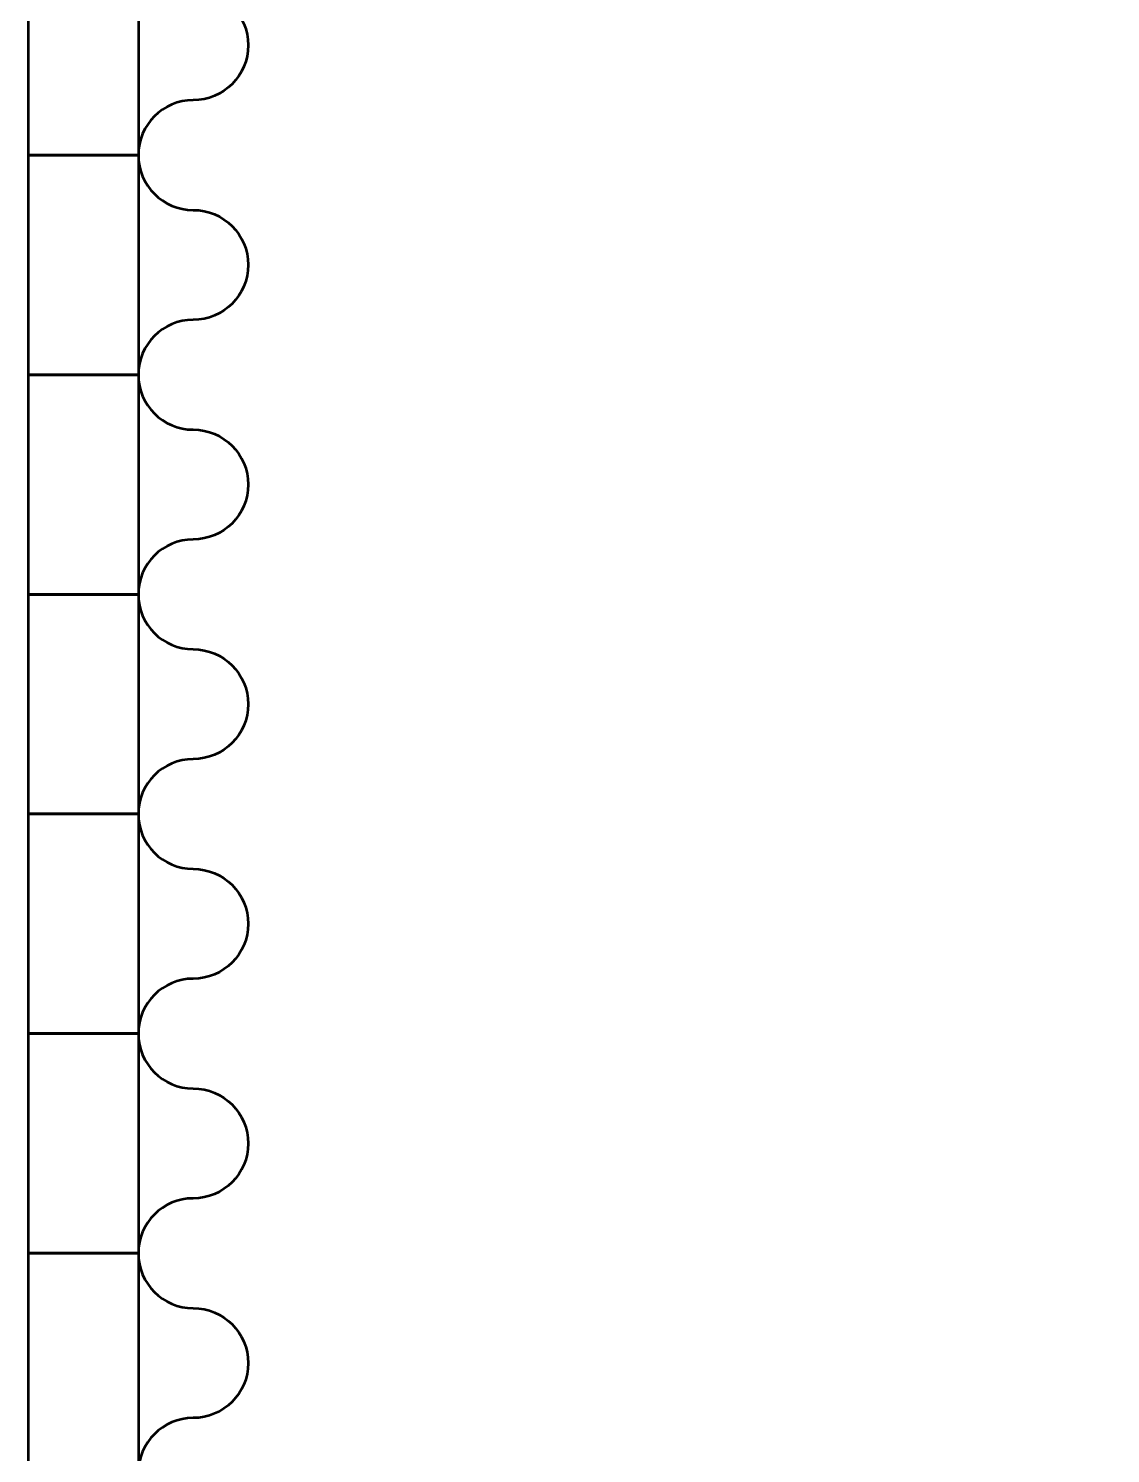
# Model space of a CAD drawing. Header units: centimetres. Extents: x -24.5 to 0, y -29.7 to 0.
# Drawn here: x -21.3 to -18.345, y -7.647 to -3.754 of the extents above; entities that cross this region are included whole.
import ezdxf

# ---------------------------------------------------------------- set-up
doc = ezdxf.new("R2010")
doc.units = ezdxf.units.CM
doc.header["$MEASUREMENT"] = 0
doc.layers.add('Layer 1', color=7, linetype='Continuous')

msp = doc.modelspace()

# ---------------------------------------------------------------- linework, layer by layer
at = {"layer": 'Layer 1', "color": 1, "lineweight": 53}
for points, knots in [([(-21.00003, -29.19995), (-21.00003, -29.19995), (-21.00003, -0.49992), (-21.00003, -0.49992), (-21.00003, -0.49992), (-21.00003, -0.22295), (-20.77694, 0.00004), (-20.49994, 0.00004), (-20.49994, 0.00004), (-20.49994, 0.00004), (-0.50008, 0.00004), (-0.50008, 0.00004), (-0.50008, 0.00004), (-0.22294, 0.00004), (0.00002, -0.22295), (0.00002, -0.49992), (0.00002, -0.49992), (0.00002, -0.49992), (0.00002, -29.19995), (0.00002, -29.19995), (0.00002, -29.19995), (0.00002, -29.47695), (-0.22294, -29.70004), (-0.50008, -29.70004), (-0.50008, -29.70004), (-0.50008, -29.70004), (-20.49994, -29.70004), (-20.49994, -29.70004), (-20.49994, -29.70004), (-20.77694, -29.70004), (-21.00003, -29.47695), (-21.00003, -29.19995)], [0, 0, 0, 0, 0.125, 0.125, 0.125, 0.125, 0.25, 0.25, 0.25, 0.25, 0.375, 0.375, 0.375, 0.375, 0.5, 0.5, 0.5, 0.5, 0.625, 0.625, 0.625, 0.625, 0.75, 0.75, 0.75, 0.75, 0.875, 0.875, 0.875, 0.875, 1, 1, 1, 1]), ([(-21.00003, -4.09992), (-21.00003, -4.01709), (-20.93286, -3.94992), (-20.85003, -3.94992), (-20.85003, -3.94992), (-20.7672, -3.94992), (-20.70003, -3.88275), (-20.70003, -3.79992), (-20.70003, -3.79992), (-20.70003, -3.71709), (-20.7672, -3.64992), (-20.85003, -3.64992), (-20.85003, -3.64992), (-20.93286, -3.64992), (-21.00003, -3.58275), (-21.00003, -3.49992), (-21.00003, -3.49992), (-21.00003, -3.49992), (-21.30003, -3.49992), (-21.30003, -3.49992), (-21.30003, -3.49992), (-21.30003, -3.49992), (-21.30003, -4.09992), (-21.30003, -4.09992), (-21.30003, -4.09992), (-21.30003, -4.09992), (-21.00003, -4.09992), (-21.00003, -4.09992)], [0, 0, 0, 0, 0.1428571, 0.1428571, 0.1428571, 0.1428571, 0.2857143, 0.2857143, 0.2857143, 0.2857143, 0.4285714, 0.4285714, 0.4285714, 0.4285714, 0.5714286, 0.5714286, 0.5714286, 0.5714286, 0.7142857, 0.7142857, 0.7142857, 0.7142857, 0.8571429, 0.8571429, 0.8571429, 0.8571429, 1, 1, 1, 1]), ([(-21.00003, -4.69992), (-21.00003, -4.61709), (-20.93286, -4.54992), (-20.85003, -4.54992), (-20.85003, -4.54992), (-20.7672, -4.54992), (-20.70003, -4.48275), (-20.70003, -4.39992), (-20.70003, -4.39992), (-20.70003, -4.31709), (-20.7672, -4.24992), (-20.85003, -4.24992), (-20.85003, -4.24992), (-20.93286, -4.24992), (-21.00003, -4.18275), (-21.00003, -4.09992), (-21.00003, -4.09992), (-21.00003, -4.09992), (-21.30003, -4.09992), (-21.30003, -4.09992), (-21.30003, -4.09992), (-21.30003, -4.09992), (-21.30003, -4.69992), (-21.30003, -4.69992), (-21.30003, -4.69992), (-21.30003, -4.69992), (-21.00003, -4.69992), (-21.00003, -4.69992)], [0, 0, 0, 0, 0.1428571, 0.1428571, 0.1428571, 0.1428571, 0.2857143, 0.2857143, 0.2857143, 0.2857143, 0.4285714, 0.4285714, 0.4285714, 0.4285714, 0.5714286, 0.5714286, 0.5714286, 0.5714286, 0.7142857, 0.7142857, 0.7142857, 0.7142857, 0.8571429, 0.8571429, 0.8571429, 0.8571429, 1, 1, 1, 1]), ([(-21.00003, -5.29992), (-21.00003, -5.21709), (-20.93286, -5.14992), (-20.85003, -5.14992), (-20.85003, -5.14992), (-20.7672, -5.14992), (-20.70003, -5.08275), (-20.70003, -4.99992), (-20.70003, -4.99992), (-20.70003, -4.91709), (-20.7672, -4.84992), (-20.85003, -4.84992), (-20.85003, -4.84992), (-20.93286, -4.84992), (-21.00003, -4.78275), (-21.00003, -4.69992), (-21.00003, -4.69992), (-21.00003, -4.69992), (-21.30003, -4.69992), (-21.30003, -4.69992), (-21.30003, -4.69992), (-21.30003, -4.69992), (-21.30003, -5.29992), (-21.30003, -5.29992), (-21.30003, -5.29992), (-21.30003, -5.29992), (-21.00003, -5.29992), (-21.00003, -5.29992)], [0, 0, 0, 0, 0.1428571, 0.1428571, 0.1428571, 0.1428571, 0.2857143, 0.2857143, 0.2857143, 0.2857143, 0.4285714, 0.4285714, 0.4285714, 0.4285714, 0.5714286, 0.5714286, 0.5714286, 0.5714286, 0.7142857, 0.7142857, 0.7142857, 0.7142857, 0.8571429, 0.8571429, 0.8571429, 0.8571429, 1, 1, 1, 1]), ([(-21.00003, -5.89992), (-21.00003, -5.81709), (-20.93286, -5.74992), (-20.85003, -5.74992), (-20.85003, -5.74992), (-20.7672, -5.74992), (-20.70003, -5.68275), (-20.70003, -5.59992), (-20.70003, -5.59992), (-20.70003, -5.51709), (-20.7672, -5.44992), (-20.85003, -5.44992), (-20.85003, -5.44992), (-20.93286, -5.44992), (-21.00003, -5.38275), (-21.00003, -5.29992), (-21.00003, -5.29992), (-21.00003, -5.29992), (-21.30003, -5.29992), (-21.30003, -5.29992), (-21.30003, -5.29992), (-21.30003, -5.29992), (-21.30003, -5.89992), (-21.30003, -5.89992), (-21.30003, -5.89992), (-21.30003, -5.89992), (-21.00003, -5.89992), (-21.00003, -5.89992)], [0, 0, 0, 0, 0.1428571, 0.1428571, 0.1428571, 0.1428571, 0.2857143, 0.2857143, 0.2857143, 0.2857143, 0.4285714, 0.4285714, 0.4285714, 0.4285714, 0.5714286, 0.5714286, 0.5714286, 0.5714286, 0.7142857, 0.7142857, 0.7142857, 0.7142857, 0.8571429, 0.8571429, 0.8571429, 0.8571429, 1, 1, 1, 1]), ([(-21.00003, -6.49992), (-21.00003, -6.41709), (-20.93286, -6.34992), (-20.85003, -6.34992), (-20.85003, -6.34992), (-20.7672, -6.34992), (-20.70003, -6.28275), (-20.70003, -6.19992), (-20.70003, -6.19992), (-20.70003, -6.11709), (-20.7672, -6.04992), (-20.85003, -6.04992), (-20.85003, -6.04992), (-20.93286, -6.04992), (-21.00003, -5.98275), (-21.00003, -5.89992), (-21.00003, -5.89992), (-21.00003, -5.89992), (-21.30003, -5.89992), (-21.30003, -5.89992), (-21.30003, -5.89992), (-21.30003, -5.89992), (-21.30003, -6.49992), (-21.30003, -6.49992), (-21.30003, -6.49992), (-21.30003, -6.49992), (-21.00003, -6.49992), (-21.00003, -6.49992)], [0, 0, 0, 0, 0.1428571, 0.1428571, 0.1428571, 0.1428571, 0.2857143, 0.2857143, 0.2857143, 0.2857143, 0.4285714, 0.4285714, 0.4285714, 0.4285714, 0.5714286, 0.5714286, 0.5714286, 0.5714286, 0.7142857, 0.7142857, 0.7142857, 0.7142857, 0.8571429, 0.8571429, 0.8571429, 0.8571429, 1, 1, 1, 1]), ([(-21.00003, -7.09992), (-21.00003, -7.01709), (-20.93286, -6.94992), (-20.85003, -6.94992), (-20.85003, -6.94992), (-20.7672, -6.94992), (-20.70003, -6.88275), (-20.70003, -6.79992), (-20.70003, -6.79992), (-20.70003, -6.71709), (-20.7672, -6.64992), (-20.85003, -6.64992), (-20.85003, -6.64992), (-20.93286, -6.64992), (-21.00003, -6.58275), (-21.00003, -6.49992), (-21.00003, -6.49992), (-21.00003, -6.49992), (-21.30003, -6.49992), (-21.30003, -6.49992), (-21.30003, -6.49992), (-21.30003, -6.49992), (-21.30003, -7.09992), (-21.30003, -7.09992), (-21.30003, -7.09992), (-21.30003, -7.09992), (-21.00003, -7.09992), (-21.00003, -7.09992)], [0, 0, 0, 0, 0.1428571, 0.1428571, 0.1428571, 0.1428571, 0.2857143, 0.2857143, 0.2857143, 0.2857143, 0.4285714, 0.4285714, 0.4285714, 0.4285714, 0.5714286, 0.5714286, 0.5714286, 0.5714286, 0.7142857, 0.7142857, 0.7142857, 0.7142857, 0.8571429, 0.8571429, 0.8571429, 0.8571429, 1, 1, 1, 1]), ([(-21.00003, -7.69992), (-21.00003, -7.61709), (-20.93286, -7.54992), (-20.85003, -7.54992), (-20.85003, -7.54992), (-20.7672, -7.54992), (-20.70003, -7.48275), (-20.70003, -7.39992), (-20.70003, -7.39992), (-20.70003, -7.31709), (-20.7672, -7.24992), (-20.85003, -7.24992), (-20.85003, -7.24992), (-20.93286, -7.24992), (-21.00003, -7.18275), (-21.00003, -7.09992), (-21.00003, -7.09992), (-21.00003, -7.09992), (-21.30003, -7.09992), (-21.30003, -7.09992), (-21.30003, -7.09992), (-21.30003, -7.09992), (-21.30003, -7.69992), (-21.30003, -7.69992), (-21.30003, -7.69992), (-21.30003, -7.69992), (-21.00003, -7.69992), (-21.00003, -7.69992)], [0, 0, 0, 0, 0.1428571, 0.1428571, 0.1428571, 0.1428571, 0.2857143, 0.2857143, 0.2857143, 0.2857143, 0.4285714, 0.4285714, 0.4285714, 0.4285714, 0.5714286, 0.5714286, 0.5714286, 0.5714286, 0.7142857, 0.7142857, 0.7142857, 0.7142857, 0.8571429, 0.8571429, 0.8571429, 0.8571429, 1, 1, 1, 1])]:
    msp.add_open_spline(points, degree=3, knots=knots, dxfattribs=at)

doc.saveas('drawing.dxf')
